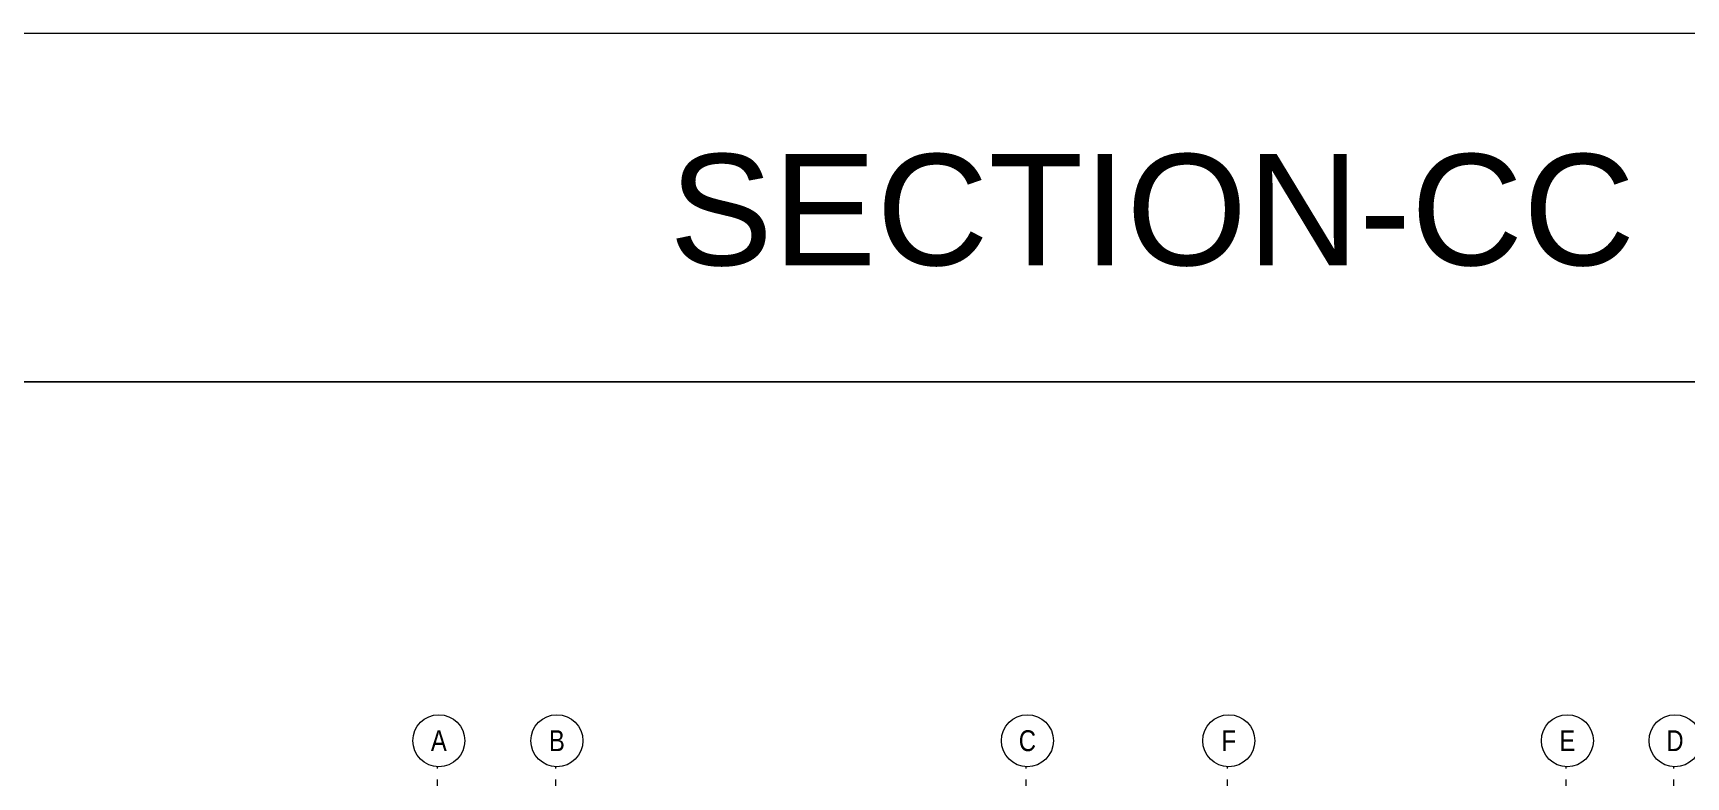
# Model space of a CAD drawing. Header units: millimetres. Extents: x -6181 to 191287, y -8583 to 23546.
# Drawn here: x 148192 to 171993, y 10725 to 21425 of the extents above; entities that cross this region are included whole.
import ezdxf
from ezdxf.enums import TextEntityAlignment as Align

# ---------------------------------------------------------------- set-up
doc = ezdxf.new("R2010")
doc.units = ezdxf.units.MM
doc.header["$MEASUREMENT"] = 0
doc.linetypes.add('CENTER2', pattern=[28.575, 19.05, -3.175, 3.175, -3.175])
for name, color, linetype, lineweight in [('03--GRID', 252, 'CENTER2', 5), ('03--GRIDBUBBLE', 8, 'Continuous', 18), ('03--GRIDTEXT', 4, 'Continuous', 40)]:
    doc.layers.add(name, color=color, linetype=linetype, lineweight=lineweight)
doc.layers.add('1735-DT-5BR-SEC_CC$0$00--ORIGIN', color=6, linetype='Continuous', lineweight=0, plot=False)
doc.styles.add('1735-DT-5BR-SEC_CC$0$SDC-TEXT', font='arial.ttf')
doc.styles.add('Ariel', font='arial.ttf', dxfattribs={"width": 0.8})
doc.styles.add('ROMANS', font='ARIALN.TTF')

# ---------------------------------------------------------------- blocks, each defined once
blk = doc.blocks.new('1735-DT-5BR-SEC_CC')
at = {"layer": '1735-DT-5BR-SEC_CC$0$00--ORIGIN', "color": 6}
for points in [[(135616.9, 21424.7), (191287.1, 21424.7), (191287.1, 16408.1), (135616.9, 16408.1)], [(135616.9, 16408.1), (191287.1, 16408.1), (191287.1, -8582.8), (135616.9, -8582.8)]]:
    blk.add_lwpolyline(points, close=True, dxfattribs=at)
at = {"layer": '1735-DT-5BR-SEC_CC$0$00--ORIGIN', "color": 6, "insert": (171260.3, 19684.7), "char_height": 1600, "width": 28774.304, "attachment_point": 3, "style": '1735-DT-5BR-SEC_CC$0$SDC-TEXT'}
blk.add_mtext('SECTION-CC', dxfattribs=at)
blk = doc.blocks.new('GRUDH')
at = {"layer": '03--GRIDBUBBLE'}
blk.add_circle((0, 0), 499, dxfattribs=at)
at = {"layer": '03--GRIDTEXT', "style": 'Ariel', "width": 0.8, "flags": 4}
blk.add_attdef('GRID', text='', height=400, dxfattribs=at).set_placement((0, 0), align=Align.MIDDLE_CENTER)

msp = doc.modelspace()

# ---------------------------------------------------------------- block references
msp.add_blockref('1735-DT-5BR-SEC_CC', (0, 0))

# ---------------------------------------------------------------- next in the draw order: linework, layer by layer
at = {"layer": '03--GRID', "ltscale": 50}
for p, q in [((154017.8, -1694, 0), (154017.8, 10871.4, 0)), ((155717.8, -1694, 0), (155717.8, 10871.4, 0)), ((162492.8, -1694, 0), (162492.8, 10871.4, 0)), ((165392.8, -1694, 0), (165392.8, 10871.4, 0)), ((170267.8, -1694, 0), (170267.8, 10871.4, 0)), ((171817.8, -1694), (171817.8, 10871.4))]:
    msp.add_line(p, q, dxfattribs=at)

# ---------------------------------------------------------------- next in the draw order: block references
at = {"layer": '03--GRIDBUBBLE'}
ref = msp.add_blockref('GRUDH', (154035.1, 11245.6, 0), dxfattribs=dict(at, xscale=0.75, yscale=0.75, zscale=0.75, rotation=267.345885247266))
ref.add_attrib('GRID', 'A', dxfattribs={"layer": '03--GRIDTEXT', "height": 300, "style": 'ROMANS'}).set_placement((154035.1, 11245.6, 0), align=Align.MIDDLE_CENTER)
ref = msp.add_blockref('GRUDH', (155735.1, 11245.6, 0), dxfattribs=dict(at, xscale=0.75, yscale=0.75, zscale=0.75, rotation=267.345885247266))
ref.add_attrib('GRID', 'B', dxfattribs={"layer": '03--GRIDTEXT', "height": 300, "style": 'ROMANS'}).set_placement((155735.1, 11245.6, 0), align=Align.MIDDLE_CENTER)
ref = msp.add_blockref('GRUDH', (162510.1, 11245.6, 0), dxfattribs=dict(at, xscale=0.75, yscale=0.75, zscale=0.75, rotation=267.345885247266))
ref.add_attrib('GRID', 'C', dxfattribs={"layer": '03--GRIDTEXT', "height": 300, "style": 'ROMANS'}).set_placement((162510.1, 11245.6, 0), align=Align.MIDDLE_CENTER)
ref = msp.add_blockref('GRUDH', (165410.1, 11245.6, 0), dxfattribs=dict(at, xscale=0.75, yscale=0.75, zscale=0.75, rotation=267.345885247266))
ref.add_attrib('GRID', 'F', dxfattribs={"layer": '03--GRIDTEXT', "height": 300, "style": 'ROMANS'}).set_placement((165410.1, 11245.6, 0), align=Align.MIDDLE_CENTER)
ref = msp.add_blockref('GRUDH', (170285.1, 11245.6, 0), dxfattribs=dict(at, xscale=0.75, yscale=0.75, zscale=0.75, rotation=267.345885247266))
ref.add_attrib('GRID', 'E', dxfattribs={"layer": '03--GRIDTEXT', "height": 300, "style": 'ROMANS'}).set_placement((170285.1, 11245.6, 0), align=Align.MIDDLE_CENTER)
ref = msp.add_blockref('GRUDH', (171835.1, 11245.6), dxfattribs=dict(at, xscale=0.75, yscale=0.75, zscale=0.75, rotation=267.345885247266))
ref.add_attrib('GRID', 'D', dxfattribs={"layer": '03--GRIDTEXT', "height": 300, "style": 'ROMANS'}).set_placement((171835.1, 11245.6), align=Align.MIDDLE_CENTER)

doc.saveas('drawing.dxf')
